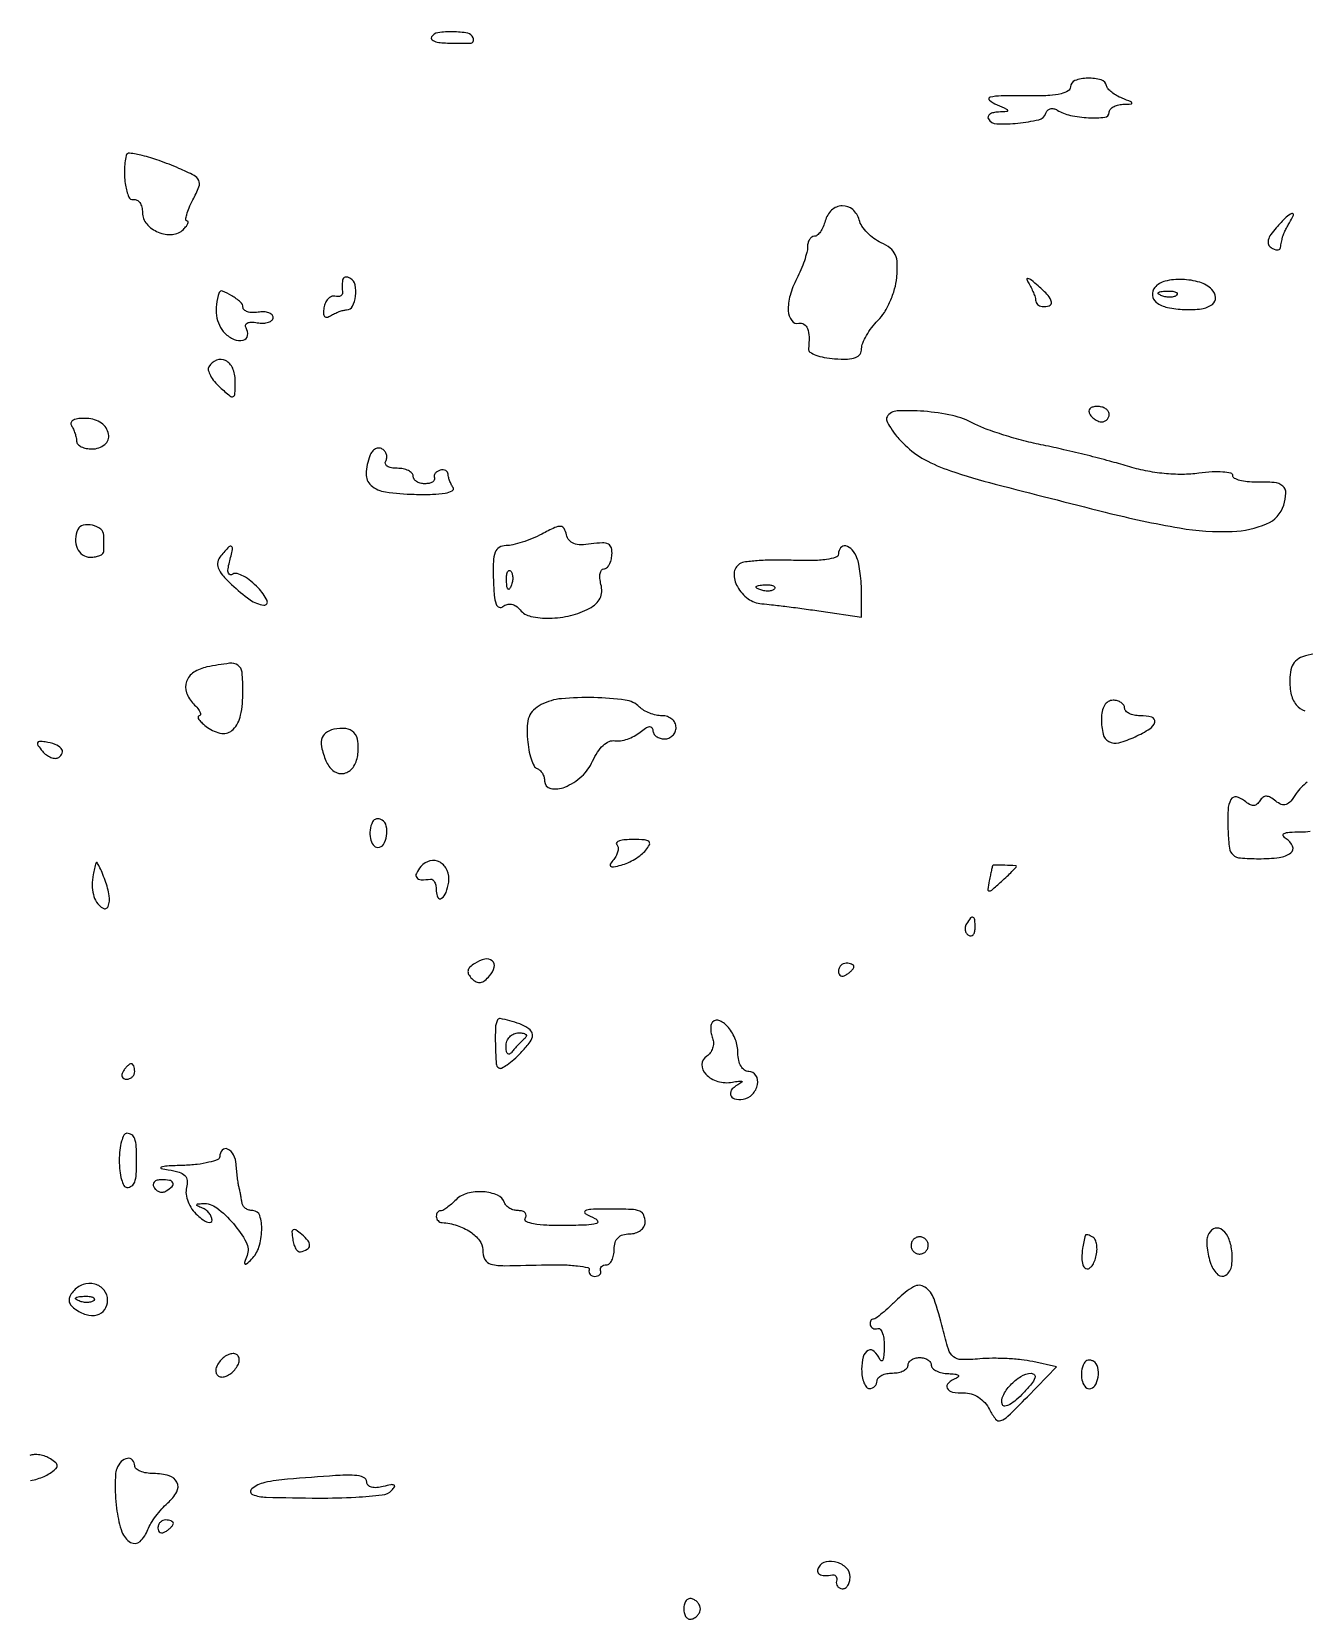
# Model space of a CAD drawing. Extents: x 0 to 5034, y 0 to 2560.
# Drawn here: x 3348.7 to 3513.2, y 733.2 to 938.5 of the extents above; entities that cross this region are included whole.
import ezdxf

# ---------------------------------------------------------------- set-up
doc = ezdxf.new("R2010")
doc.units = 0

msp = doc.modelspace()

# ---------------------------------------------------------------- linework, layer by layer
for points in [[(3400.367878, 937.786222, 0.336059), (3400.396215, 937.488294, 0.116795), (3400.776414, 937.230953, 0.061374), (3401.49303, 937.055663, 0.029334), (3402.440983, 937), (3404.395164, 937), (3405.5, 937, 0.158607), (3405.669764, 937.055241, 0.148948), (3405.779687, 937.20108, 0.110576), (3405.808633, 937.422643, 0.065045), (3405.75, 937.684527, 0.267507), (3405.054312, 938.267953, 0.039068), (3403.146454, 938.453575, 0.039566), (3401.211704, 938.336968, 0.223077)], [(3483, 931.337573, -0.26335), (3482.70072, 930.808761, -0.074137), (3481.791895, 930.432226, -0.045896), (3480.321883, 930.205467, -0.017542), (3478.25, 930.151085, 0.003842), (3474.055439, 930.155924, 0.057869), (3472.609027, 929.978375, 0.616952), (3472.521236, 929.5991, 0.071829), (3473.5, 929, -0.004561), (3474.715843, 928.464345, -0.240506), (3474.870499, 928.270989, -0.453283), (3474.763078, 928.129261, -0.008061), (3473.690983, 928.070285, 0.044886), (3473.033024, 927.985239, 0.09401), (3472.560654, 927.782328, 0.165198), (3472.347107, 927.501515, 0.222647), (3472.383375, 927.188702, 0.249554), (3473.478543, 926.54981, 0.034374), (3476.206566, 926.630945, 0.03424), (3478.893156, 927.083562, 0.25899), (3479.807327, 927.92198, -0.118931), (3480.033165, 928.283401, -0.128932), (3480.392857, 928.488915, -0.117274), (3480.835216, 928.50182, -0.087537), (3481.290183, 928.320657, 0.086229), (3482.990399, 927.638527, 0.040775), (3485.341705, 927.335892, 0.038641), (3487.454761, 927.400875, 0.382927), (3488, 928.008418, -0.168443), (3488.133102, 928.392303, -0.089715), (3488.514062, 928.729369, -0.072072), (3489.080574, 928.969885, -0.054418), (3489.75, 929.070285, 0.005126), (3490.844236, 929.125474, 0.423873), (3490.943641, 929.241517, 0.278756), (3490.830148, 929.394838, 0.003624), (3489.676, 929.859329, -0.03601), (3488.965027, 930.200457, -0.03995), (3488.336101, 930.63, -0.043687), (3487.868988, 931.079681, -0.131506), (3487.676, 931.47357, 0.284301), (3486.967682, 932.23687, 0.074596), (3485.236108, 932.445383, 0.077667), (3483.563542, 932.133938, 0.318034)], [(3360.9, 922.442582, 0.050719), (3360.670963, 920.55683, 0.045862), (3360.812605, 918.596971, 0.051192), (3361.225475, 917.082216, 0.369236), (3361.840909, 916.75, -0.173925), (3362.281789, 916.691476, -0.123423), (3362.659517, 916.358858, -0.091884), (3362.914276, 915.788319, -0.059245), (3363, 915.067388, 0.181638), (3363.550896, 913.600953, 0.116533), (3365.047639, 912.53228, 0.116112), (3366.868889, 912.24425, 0.179661), (3368.300663, 912.900663, 0.027583), (3368.679212, 913.323453, 0.070077), (3368.888865, 913.67707, 0.178205), (3368.898293, 913.898594, 0.326022), (3368.759303, 914, -0.443404), (3368.601833, 914.17382, -0.044093), (3368.719178, 914.794839, -0.033319), (3369.02936, 915.667556, -0.017619), (3369.52241, 916.705833, 0.024181), (3370.300823, 918.402108, 0.202456), (3370.286264, 919.227465, 0.172253), (3369.680542, 919.866925, 0.01662), (3367.713106, 920.788574, 0.014872), (3365.147396, 921.79884, 0.026809), (3362.983332, 922.448788, 0.026982), (3361.34613, 922.753834, 0.387529)], [(3451.289749, 914, -0.038887), (3451.024544, 913.234516, -0.050447), (3450.660882, 912.5875, -0.059916), (3450.259476, 912.141258, -0.181596), (3449.883369, 912, 0.154512), (3449.546466, 911.893343, 0.097827), (3449.25949, 911.592953, 0.080251), (3449.06583, 911.14416, 0.061883), (3449, 910.614307, -0.06401), (3448.908575, 909.903085, -0.018625), (3448.588943, 908.843347, -0.018392), (3448.136286, 907.665703, -0.018711), (3447.600656, 906.531375, 0.051252), (3446.740976, 904.354818, 0.080805), (3446.516023, 902.363497, 0.144174), (3446.954605, 901.104231, 0.300982), (3447.882837, 900.75, -0.199771), (3448.540691, 900.63423, -0.162083), (3448.995321, 900.073036, -0.086708), (3449.196444, 899.007296, -0.030877), (3449.121534, 897.454181, 0.278797), (3449.315486, 897.035548, 0.057802), (3450.06724, 896.646392, 0.045352), (3451.171444, 896.338938, 0.028426), (3452.503051, 896.172856, 0.022389), (3454.182306, 896.135108, 0.083336), (3455.217546, 896.332684, 0.154956), (3455.785145, 896.775328, 0.15139), (3456, 897.468674, -0.097384), (3456.144248, 898.202268, -0.034225), (3456.61973, 899.169903, -0.032435), (3457.302357, 900.189423, -0.032649), (3458.109718, 901.109718, 0.059457), (3458.941524, 902.166956, 0.033867), (3459.693723, 903.611298, 0.033344), (3460.262466, 905.190076, 0.046642), (3460.539495, 906.663152, 0.02901), (3460.60297, 908.493235, 0.099957), (3460.342124, 909.645709, 0.124153), (3459.692913, 910.46705, 0.056899), (3458.514532, 911.175333, -0.051519), (3457.580963, 911.722921, -0.042793), (3456.714088, 912.481628, -0.044595), (3456.036155, 913.324824, -0.083259), (3455.678374, 914.121898, 0.150954), (3454.850599, 915.455745, 0.188045), (3453.487638, 915.943986, 0.181904), (3452.119231, 915.385263, 0.142835)], [(3509.589845, 913.099277, 0.033354), (3508.904575, 912.232322, 0.088133), (3508.57863, 911.514781, 0.147656), (3508.602538, 910.954149, 0.172019), (3508.934857, 910.54026, 0.041907), (3509.352122, 910.328404, 0.07585), (3509.723833, 910.239551, 0.120344), (3509.991564, 910.281745, 0.243381), (3510.125, 910.440983, 0.003419), (3510.182842, 910.708227, 0.001585), (3510.254498, 911.056101, 0.00157), (3510.327465, 911.422008, 0.002187), (3510.390313, 911.75, -0.047426), (3510.497311, 912.122479, -0.015601), (3510.722559, 912.646875, -0.015382), (3511.010191, 913.2164, -0.016827), (3511.32433, 913.75, 0.044018), (3511.832463, 914.73141, 0.654986), (3511.634779, 914.93529, 0.105569), (3510.891573, 914.459677, 0.0139)], [(3388.881579, 906.309017, 0.022289), (3388.844744, 905.944741, 0.014052), (3388.83273, 905.517336, 0.014106), (3388.844631, 905.095576, 0.025051), (3388.881579, 904.75, -0.165533), (3388.835782, 904.485566, -0.152943), (3388.637047, 904.29375, -0.10955), (3388.301673, 904.20957, -0.062041), (3387.882837, 904.25, 0.156732), (3387.434153, 904.209156, 0.104225), (3387.007168, 903.911101, 0.084288), (3386.666682, 903.397594, 0.062767), (3386.470621, 902.745237, 0.040447), (3386.408838, 902.026362, 0.179838), (3386.552137, 901.634995, 0.27877), (3386.862971, 901.531919, 0.085987), (3387.337785, 901.729924, -0.02969), (3387.849126, 902.014124, -0.024453), (3388.424346, 902.256659, -0.02513), (3388.975914, 902.427204, -0.058241), (3389.404671, 902.484687, 0.27872), (3390.14521, 902.949554, 0.085921), (3390.544854, 904.26398, 0.079864), (3390.493099, 905.715191, 0.20849), (3389.910933, 906.555046, 0.072163), (3389.553783, 906.710062, 0.125664), (3389.2328, 906.715008, 0.160215), (3388.999675, 906.571325, 0.139745)], [(3477.562793, 906, -0.019173), (3477.91093, 905.370688, -0.019525), (3478.207564, 904.720312, -0.019728), (3478.420228, 904.136659, -0.072514), (3478.484687, 903.75, 0.106296), (3478.553894, 903.457342, 0.087848), (3478.740294, 903.195833, 0.084038), (3479.013887, 903.005179, 0.085523), (3479.333333, 902.916667, 0.107449), (3480.254056, 903.022467, 0.372673), (3480.533098, 903.499971, 0.141386), (3480.105413, 904.35136, 0.026082), (3478.834237, 905.589464, 0.01167), (3477.965439, 906.316395, 0.090512), (3477.501213, 906.565713, 0.591252), (3477.374886, 906.446699, 0.072856)], [(3493.895831, 905.374484, 0.200044), (3493.58515, 904.362431, 0.212379), (3494.095156, 903.462453, 0.107391), (3495.541374, 902.811868, 0.041279), (3497.738781, 902.532943, 0.04405), (3499.946319, 902.630792, 0.126169), (3501.35949, 903.200729, 0.263534), (3501.758376, 904.091351, 0.174523), (3501.269267, 905.130733, 0.125304), (3499.713999, 906.05476, 0.063519), (3497.450905, 906.419777, 0.064808), (3495.247323, 906.206717, 0.164523)], [(3372.923489, 904.718615, 0.051824), (3372.561409, 903.193547, 0.067706), (3372.569511, 901.7616, 0.074946), (3372.946383, 900.50087, 0.086543), (3373.666921, 899.475936, 0.095177), (3374.851398, 898.673192, 0.163229), (3376.028471, 898.576182, 0.295355), (3376.591184, 899.174139, 0.185649), (3376.407001, 900.150475, -0.183296), (3376.335926, 900.518047, -0.243941), (3376.538518, 900.78449, -0.113703), (3377.058285, 900.898392, -0.037142), (3377.845241, 900.831377, 0.045698), (3378.635536, 900.777657, 0.072586), (3379.302844, 900.891092, 0.102432), (3379.748495, 901.144747, 0.215547), (3379.909104, 901.5, 0.205363), (3379.756266, 901.856424, 0.106031), (3379.334954, 902.114348, 0.075965), (3378.70285, 902.233572, 0.048414), (3377.954552, 902.187142, -0.046155), (3377.206138, 902.137317, -0.073145), (3376.57415, 902.246972, -0.103027), (3376.152231, 902.49032, -0.213746), (3376, 902.830153, 0.220155), (3375.693228, 903.493104, 0.038388), (3374.548436, 904.323006, 0.041262), (3373.368342, 904.919563, 0.428614)], [(3496.729167, 904.395833, -0.126455), (3496.402231, 904.202593, -0.060344), (3495.916927, 904.123424, -0.05415), (3495.359369, 904.160852, -0.051402), (3494.8125, 904.316886, -0.054073), (3494.395823, 904.538436, -0.470617), (3494.37858, 904.720685, -0.168741), (3494.670344, 904.862007, -0.018894), (3495.416667, 904.921053, -0.028489), (3496.112848, 904.910055, -0.077125), (3496.592839, 904.799335, -0.208169), (3496.77538, 904.614691, -0.296942)], [(3371.582598, 895.133647, 0.206161), (3371.514837, 894.675847, 0.059465), (3371.78502, 893.996374, 0.049082), (3372.306148, 893.226977, 0.035466), (3373.023581, 892.478659, 0.009633), (3374.31902, 891.350928, 0.284891), (3374.732318, 891.29186, 0.287198), (3374.966668, 891.635636, 0.009749), (3375, 893.345012, 0.103343), (3374.667452, 894.93678, 0.170808), (3373.741161, 895.930566, 0.221498), (3372.58513, 895.984043, 0.158172)], [(3459.279841, 888.643851, 0.24956), (3459.247538, 888.142987, 0.036452), (3459.750596, 887.216859, 0.034066), (3460.562612, 886.122985, 0.022996), (3461.625379, 884.988256, 0.068354), (3464.140334, 883.132692, 0.044049), (3467.465701, 881.682954, 0.017381), (3473.256158, 879.965597, 0.001669), (3487.5, 876.325164, 0.01868), (3497.09632, 874.284496, 0.052861), (3503.920424, 873.829674, 0.089677), (3508.366014, 874.814225, 0.220115), (3510.572084, 877.227117, 0.064284), (3510.856645, 878.800364, 0.234694), (3510.463528, 879.703625, 0.15655), (3509.3453, 880.161551, 0.026637), (3507.014086, 880.219464, -0.028712), (3505.859188, 880.252947, -0.045479), (3504.885388, 880.427423, -0.057737), (3504.205499, 880.701767, -0.274585), (3504, 881.047753, 0.351865), (3503.742365, 881.368525, 0.036527), (3502.715786, 881.517835, 0.032706), (3501.302049, 881.526348, 0.019215), (3499.618406, 881.361175, -0.033234), (3497.468328, 881.210913, -0.025228), (3495.107013, 881.32225, -0.024527), (3492.689307, 881.679259, -0.026089), (3490.368406, 882.266484, 0.00918), (3488.075092, 882.929967, 0.00466), (3485.167594, 883.684598, 0.004628), (3482.152067, 884.407758, 0.006894), (3479.5, 884.979472, -0.013788), (3476.986399, 885.557711, -0.012099), (3474.395481, 886.296799, -0.01225), (3472.088791, 887.078079, -0.035272), (3470.548445, 887.768891, 0.068014), (3467.736706, 888.815321, 0.035758), (3464.042141, 889.369834, 0.031042), (3460.603509, 889.422883, 0.247534)], [(3485.5, 889, 0.06081), (3485.806203, 888.617485, 0.051032), (3486.2129, 888.29375, 0.053229), (3486.653442, 888.073302, 0.089642), (3487.059017, 888, 0.105429), (3487.418051, 888.076556, 0.099231), (3487.723586, 888.29375, 0.096318), (3487.928382, 888.618268, 0.092995), (3488, 889, 0.153634), (3487.879982, 889.381379, 0.097988), (3487.542039, 889.70625, 0.080552), (3487.037096, 889.925455, 0.062283), (3486.440983, 890, 0.066118), (3485.889346, 889.926733, 0.138808), (3485.521475, 889.70625, 0.191142), (3485.392057, 889.379648, 0.139169)], [(3353.811858, 887.529643, -0.03615), (3354.064786, 887.062273, -0.025923), (3354.280727, 886.508708, -0.026333), (3354.431857, 885.957162, -0.049911), (3354.484687, 885.5, 0.189441), (3354.641588, 885.118032, 0.086715), (3355.083002, 884.79375, 0.067313), (3355.733474, 884.573719, 0.047976), (3356.5, 884.5, 0.172473), (3358.115993, 885.07452, 0.270488), (3358.620285, 886.417168, 0.206769), (3357.699559, 887.83225, 0.136443), (3355.827171, 888.442282, 0.029842), (3354.768987, 888.425436, 0.087633), (3354.065615, 888.245533, 0.198653), (3353.770188, 887.930551, 0.236646)], [(3392.408364, 883.621795, 0.080855), (3391.922424, 881.285219, 0.228802), (3392.563369, 879.794949, 0.144734), (3394.444635, 878.938316, 0.029033), (3398.155447, 878.634195, 0.012595), (3400.517051, 878.637653, 0.036089), (3402.148952, 878.799411, 0.070069), (3403.055092, 879.09053, 0.449405), (3403.17076, 879.5, -0.028646), (3402.92459, 879.937899, -0.024127), (3402.714167, 880.426562, -0.024819), (3402.565641, 880.892248, -0.059745), (3402.515313, 881.25, 0.145571), (3402.43037, 881.515609, 0.129355), (3402.210748, 881.70625, 0.104772), (3401.883389, 881.789425, 0.071373), (3401.5, 881.75, 0.0758), (3401.136763, 881.598012, 0.09521), (3400.867188, 881.353125, 0.109702), (3400.732382, 881.055244, 0.132821), (3400.75, 880.75, -0.210722), (3400.723262, 880.465217, -0.131092), (3400.485937, 880.220312, -0.086375), (3400.056364, 880.054636, -0.048983), (3399.5, 880, -0.064853), (3398.926543, 880.074694, -0.082425), (3398.440625, 880.29375, -0.098894), (3398.115568, 880.618646, -0.148195), (3398, 881, 0.195654), (3397.844577, 881.381985, 0.086673), (3397.395164, 881.70625, 0.066561), (3396.729059, 881.926392, 0.0466), (3395.940983, 882, -0.044221), (3395.192004, 882.066371, -0.096188), (3394.655805, 882.273452, -0.17435), (3394.416021, 882.5791, -0.221933), (3394.457295, 882.930902, 0.109141), (3394.598331, 883.334537, 0.099789), (3394.563005, 883.774142, 0.095278), (3394.35625, 884.182086, 0.089778), (3394.009249, 884.494284, 0.140581), (3393.57422, 884.616671, 0.124109), (3393.116847, 884.498888, 0.103202), (3392.705886, 884.149443, 0.073642)], [(3354.641145, 874.083333, 0.099775), (3354.344073, 872.847147, 0.115246), (3354.575478, 871.660113, 0.132918), (3355.267991, 870.814682, 0.156309), (3356.25, 870.5, 0.040942), (3356.920036, 870.554957, 0.060377), (3357.485938, 870.720312, 0.079389), (3357.870321, 870.963092, 0.215499), (3358, 871.25), (3358, 872.171354), (3358, 873.333333, 0.234287), (3357.604083, 874.131895, 0.108059), (3356.524768, 874.633398, 0.108245), (3355.336005, 874.638195, 0.235317)], [(3414.635693, 873.494394, -0.022128), (3413.409919, 872.92236, -0.019955), (3412.095807, 872.438978, -0.020422), (3410.883052, 872.101071, -0.057789), (3410.011491, 872, 0.132594), (3409.143552, 871.765715, 0.173705), (3408.61862, 871.141885, 0.081333), (3408.378974, 869.917161, 0.014779), (3408.375798, 867.594922, 0.013744), (3408.488476, 865.573111, 0.064797), (3408.733162, 864.439442, 0.212413), (3409.119815, 864.033115, 0.276506), (3409.617321, 864.107253, -0.0968), (3410.160046, 864.399855, -0.12114), (3410.729349, 864.434261, -0.108421), (3411.296715, 864.196557, -0.06643), (3411.831883, 863.702568, 0.168373), (3413.240976, 862.849359, 0.057671), (3415.650892, 862.618207, 0.05369), (3418.365472, 862.964459, 0.064402), (3420.771527, 863.877725, 0.058994), (3421.643915, 864.486479, 0.097447), (3422.185448, 865.199698, 0.103835), (3422.3961, 866.030898, 0.0744), (3422.293172, 866.986912, -0.040564), (3422.157033, 867.758267, -0.069845), (3422.186877, 868.408655, -0.105728), (3422.367894, 868.841631, -0.245811), (3422.670564, 869, 0.184043), (3423.026327, 869.135543, 0.080761), (3423.349068, 869.533346, 0.064159), (3423.592134, 870.12085, 0.047274), (3423.71116, 870.815647, 0.081055), (3423.634689, 871.696786, 0.214), (3423.250277, 872.182033, 0.131648), (3422.470225, 872.35434, 0.02534), (3421.01653, 872.215734, -0.033322), (3419.687356, 872.110363, -0.092282), (3418.76675, 872.269861, -0.135632), (3418.173753, 872.69789, -0.116603), (3417.842566, 873.39448, 0.072143), (3417.539926, 874.209154, 0.266002), (3417.089503, 874.485999, 0.11719), (3416.33111, 874.330552, 0.011349)], [(3373.134932, 870.662583, 0.114494), (3372.747595, 869.889998, 0.150811), (3372.796655, 869.107737, 0.090139), (3373.345304, 868.196157, 0.02376), (3374.533995, 866.968063, 0.032939), (3376.917754, 865.007323, 0.125353), (3378.697849, 864.310581, 0.598262), (3379.109378, 864.891698, 0.073154), (3377.960412, 866.54214, 0.033422), (3377.02434, 867.413812, 0.04649), (3376.073227, 868.050714, 0.055562), (3375.241055, 868.38903, 0.210191), (3374.697117, 868.312808, -0.179301), (3374.337596, 868.2404, -0.290222), (3374.111103, 868.439456, -0.107934), (3374.073311, 868.979827, -0.027649), (3374.248857, 869.843628, 0.009139), (3374.653042, 871.513333, 0.297341), (3374.513494, 871.88542, 0.383905), (3374.168163, 871.851068, 0.011454)], [(3453, 870.929265, -0.327366), (3452.676199, 870.48771, -0.040843), (3451.4454, 870.207726, -0.031885), (3449.616078, 870.064224, -0.013832), (3447.174733, 870.096273, 0.011766), (3444.861338, 870.136205, 0.014981), (3442.728485, 870.058897, 0.012952), (3440.96657, 869.896179, 0.109328), (3440.21873, 869.635183, 0.250928), (3439.513649, 868.419339, 0.136135), (3439.93021, 866.693167, 0.108555), (3441.302919, 865.139571, 0.139476), (3443.08359, 864.482089, -0.009425), (3444.355979, 864.360347, -0.002665), (3446.332367, 864.122902, -0.002685), (3448.562784, 863.830696, -0.002834), (3450.75, 863.519556), (3456, 862.742339), (3456, 865.789382, 0.017366), (3455.955441, 867.071981, 0.015234), (3455.821697, 868.406006, 0.015488), (3455.626826, 869.603168, 0.043545), (3455.393011, 870.418213, 0.085775), (3454.769844, 871.463641, 0.164389), (3453.939768, 871.957007, 0.281398), (3453.28371, 871.726256, 0.172681)], [(3410.683114, 866.8125, -0.054073), (3410.461564, 866.395823, -0.470617), (3410.279315, 866.37858, -0.168741), (3410.137993, 866.670344, -0.018894), (3410.078947, 867.416667, -0.028489), (3410.089945, 868.112848, -0.077125), (3410.200665, 868.592839, -0.208169), (3410.385309, 868.77538, -0.296942), (3410.604167, 868.729167, -0.126455), (3410.797407, 868.402231, -0.060344), (3410.876576, 867.916927, -0.05415), (3410.839148, 867.359369, -0.051402)], [(3444.729167, 866.395833, -0.126455), (3444.402231, 866.202593, -0.060344), (3443.916927, 866.123424, -0.05415), (3443.359369, 866.160852, -0.051402), (3442.8125, 866.316886, -0.054073), (3442.395823, 866.538436, -0.470617), (3442.37858, 866.720685, -0.168741), (3442.670344, 866.862007, -0.018894), (3443.416667, 866.921053, -0.028489), (3444.112848, 866.910055, -0.077125), (3444.592839, 866.799335, -0.208169), (3444.77538, 866.614691, -0.296942)], [(3371.334551, 856.305347, 0.095702), (3369.633843, 855.619311, 0.164148), (3368.692627, 854.434114, 0.174774), (3368.693047, 852.978774, 0.110207), (3369.613918, 851.528939, -0.026442), (3370.144554, 850.939, -0.063597), (3370.452437, 850.439784, -0.15146), (3370.492904, 850.117659, -0.352735), (3370.321429, 849.968197, 0.426614), (3370.191386, 849.821598, 0.139855), (3370.304694, 849.519431, 0.05132), (3370.736651, 849.04561, 0.020323), (3371.417955, 848.485142, 0.127597), (3373.245261, 847.725608, 0.237178), (3374.729428, 848.226756, 0.147177), (3375.700646, 850.060174, 0.048762), (3376, 853.122445, 0.023409), (3375.882793, 855.624512, 0.22322), (3375.353509, 856.521964, 0.184452), (3374.25946, 856.782627, 0.015423)], [(3414.561262, 851.44072, 0.072078), (3413.581166, 850.743073, 0.108467), (3412.99784, 849.87597, 0.084461), (3412.746456, 848.682379, 0.030378), (3412.784225, 846.94072, 0.025277), (3412.96371, 845.598787, 0.034096), (3413.268655, 844.412795, 0.036302), (3413.642443, 843.509649, 0.195815), (3414.034225, 843.166667, -0.105709), (3414.403466, 842.943834, -0.069418), (3414.716304, 842.555839, -0.065229), (3414.927797, 842.068807, -0.069965), (3415, 841.555339, 0.359681), (3415.79429, 840.594026, 0.146628), (3417.605707, 840.77848, 0.08607), (3419.797272, 842.165884, 0.105076), (3421.214806, 844.129316, -0.041069), (3421.844553, 845.287487, -0.062321), (3422.586068, 846.159671, -0.078616), (3423.361743, 846.673215, -0.149879), (3424.096376, 846.769525, 0.080867), (3424.827636, 846.765281, 0.042927), (3425.709569, 846.982394, 0.04128), (3426.595758, 847.367238, 0.050171), (3427.346376, 847.872503, -0.026724), (3428.06914, 848.409835, -0.109394), (3428.576023, 848.605232, -0.269862), (3428.8737, 848.487317, -0.168178), (3429, 848.122445, 0.132654), (3429.115597, 847.694405, 0.100549), (3429.440625, 847.329718, 0.087756), (3429.926827, 847.084365, 0.073201), (3430.5, 847, 0.099038), (3431.072457, 847.114514, 0.097945), (3431.559375, 847.440625, 0.097945), (3431.885486, 847.927543, 0.099038), (3432, 848.5, 0.119248), (3431.861584, 849.07212, 0.100665), (3431.47125, 849.559375, 0.092192), (3430.88748, 849.886582, 0.081935), (3430.2, 850, -0.053549), (3429.427992, 850.082919, -0.038527), (3428.596912, 850.331838, -0.039115), (3427.833915, 850.696853, -0.065341), (3427.270338, 851.129662, 0.165555), (3425.432327, 852.034047, 0.026171), (3421.362348, 852.347236, 0.02911), (3417.191373, 852.206484, 0.095985)], [(3487, 849.559017, 0.05833), (3487.227859, 847.612477, 0.217043), (3487.966572, 846.661662, 0.188164), (3489.256685, 846.518065, 0.043404), (3491.351732, 847.277796, 0.030437), (3493.266631, 848.312732, 0.197681), (3493.893999, 849.183905, 0.406152), (3493.526947, 849.799292, 0.065441), (3492, 850, -0.048028), (3491.234582, 850.073693, -0.068025), (3490.5875, 850.29375, -0.088204), (3490.151477, 850.618118, -0.191087), (3490, 851, 0.148195), (3489.884432, 851.381354, 0.098894), (3489.559375, 851.70625, 0.082425), (3489.073457, 851.925306, 0.064853), (3488.5, 852, 0.1393), (3487.884257, 851.82506, 0.117066), (3487.403627, 851.343169, 0.088683), (3487.099992, 850.569783, 0.049343)], [(3387.75, 848.253989, 0.107116), (3386.690921, 847.757368, 0.178036), (3386.167988, 846.935243, 0.120888), (3386.200392, 845.711176, 0.038315), (3386.820285, 843.978997, 0.137141), (3387.795827, 842.803825, 0.208619), (3389.078508, 842.551772, 0.189071), (3390.231601, 843.32556, 0.116898), (3390.834665, 844.865335, 0.061012), (3390.868105, 846.655129, 0.160169), (3390.349862, 847.813031, 0.183014), (3389.303762, 848.344813, 0.083528)], [(3350.057499, 845.430717, 0.057839), (3350.575529, 844.935862, 0.069725), (3351.163196, 844.608881, 0.082515), (3351.727586, 844.4922, 0.14929), (3352.179838, 844.611146, 0.174572), (3352.62756, 845.174461, 0.268114), (3352.508192, 845.769411, 0.12951), (3351.725197, 846.295141, 0.04703), (3350.415248, 846.615318, 0.032229), (3349.671466, 846.675915, 0.335379), (3349.438726, 846.506105, 0.231359), (3349.494308, 846.164781, 0.019148)], [(3392.754232, 836.266312, 0.084697), (3392.436116, 835.221291, 0.082939), (3392.479003, 834.121909, 0.104464), (3392.84371, 833.288862, 0.234312), (3393.437328, 832.972506, 0.26629), (3394.162879, 833.360605, 0.1021), (3394.575922, 834.472687, 0.093314), (3394.533019, 835.735512, 0.201974), (3393.980032, 836.512341, 0.086456), (3393.629461, 836.652808, 0.102024), (3393.272696, 836.654687, 0.11056), (3392.965717, 836.518222, 0.11748)], [(3424.324657, 833.342009, -0.163543), (3424.496919, 832.995352, -0.084569), (3424.481374, 832.506199, -0.069199), (3424.286413, 831.952735, -0.054018), (3423.934173, 831.420684, 0.033769), (3423.491801, 830.807816, 0.388922), (3423.541673, 830.540047, 0.212432), (3423.902409, 830.457037, 0.01583), (3424.91009, 830.686739, 0.042306), (3425.769758, 830.991163, 0.029671), (3426.679158, 831.469502, 0.030071), (3427.501126, 832.036287, 0.053619), (3428.089686, 832.608065, 0.05667), (3428.558179, 833.32391, 0.345736), (3428.476338, 833.728781, 0.161942), (3427.920898, 833.953536, 0.015853), (3426.455778, 834, 0.022261), (3425.429338, 833.954279, 0.052658), (3424.679253, 833.806715, 0.124544), (3424.323456, 833.589903, 0.411377)], [(3357.002436, 831, 0.030867), (3356.623598, 829.450101, 0.047061), (3356.507531, 828.070936, 0.055404), (3356.651531, 826.884568, 0.080697), (3357.053781, 825.912981, 0.130367), (3357.914129, 825.098612, 0.447447), (3358.552788, 825.326529, 0.138893), (3358.705622, 826.703538, 0.04605), (3358.183114, 828.6875, 0.009958), (3357.778427, 829.732519, 0.020672), (3357.413387, 830.526953, 0.028279), (3357.126738, 831.017752, 0.632186)], [(3399.010234, 830.512331, 0.053741), (3398.417483, 829.618066, 0.289719), (3398.465341, 829.063136, 0.234146), (3399.023927, 828.785851, 0.039362), (3400.25, 828.881579, -0.224438), (3400.535926, 828.797823, -0.098612), (3400.779687, 828.47563, -0.069499), (3400.945223, 827.962976, -0.043416), (3401, 827.333333, 0.124706), (3401.212115, 826.496099, 0.452075), (3401.682513, 826.388249, 0.149299), (3402.25855, 827.145032, 0.052165), (3402.600715, 828.485256, 0.135412), (3402.413638, 829.992841, 0.16759), (3401.481131, 831.045937, 0.187122), (3400.182388, 831.234251, 0.164485)], [(3472.923489, 830.583333, 0.130461), (3472.885122, 830.510226, 0.00159), (3472.767321, 829.985041, 0.004607), (3472.638083, 829.373478, 0.002982), (3472.499294, 828.663615, 0.013514), (3472.316474, 827.531399, 0.435721), (3472.475838, 827.337824, 0.196426), (3472.82028, 827.454927, 0.004983), (3474.075805, 828.568603, 0.004762), (3474.813321, 829.248934, 0.007405), (3475.434768, 829.850836, 0.002905), (3475.953522, 830.374433, 0.196196), (3476, 830.488321, 0.400826), (3475.882633, 830.611205, 0.003762), (3474.519567, 830.66357, 0.004798), (3473.175168, 830.692179, 0.213072)], [(3469.542705, 823.069098, 0.090093), (3469.387618, 822.673795, 0.095385), (3469.385962, 822.257398, 0.099739), (3469.536973, 821.88478, 0.108766), (3469.817021, 821.613087, 0.158515), (3470.139071, 821.534562, 0.191218), (3470.417083, 821.669932, 0.126631), (3470.605052, 822.024148, 0.059057), (3470.666667, 822.543989, 0.019984), (3470.623697, 823.618676, 0.269722), (3470.40792, 823.929499, 0.350126), (3470.086603, 823.852054, 0.02679)], [(3405.960613, 817.975658, 0.052869), (3405.347795, 817.500818, 0.157747), (3405.099713, 817.039084, 0.175012), (3405.181591, 816.551588, 0.068226), (3405.600741, 815.999259, 0.078798), (3406.170559, 815.585429, 0.159006), (3406.712935, 815.500413, 0.132469), (3407.270013, 815.751394, 0.04788), (3407.89094, 816.368591, 0.104703), (3408.480855, 817.490518, 0.296225), (3408.230829, 818.297217, 0.234486), (3407.287723, 818.521642, 0.081818)], [(3453, 816.940983, 0.108972), (3453.078288, 816.586039, 0.182303), (3453.29375, 816.3746, 0.161196), (3453.6179, 816.343488, 0.082592), (3454, 816.5, 0.029505), (3454.382774, 816.768994, 0.035638), (3454.70625, 817.066025, 0.038439), (3454.934461, 817.34829, 0.151918), (3455, 817.559017, 0.210953), (3454.92554, 817.727648, 0.081139), (3454.70625, 817.870461, 0.061769), (3454.382849, 817.967655, 0.042167), (3454, 818, 0.105053), (3453.618444, 817.918938, 0.099167), (3453.29375, 817.688914, 0.09642), (3453.076123, 817.345238, 0.093332)], [(3408.918758, 810.661516, 0.108221), (3408.650084, 809.611218, 0.01474), (3408.637862, 807.330266, 0.010171), (3408.741451, 805.001928, 0.242709), (3409.068418, 804.457715, 0.261217), (3409.447216, 804.441584, 0.033493), (3410.173318, 804.872319, 0.032192), (3411.032515, 805.548474, 0.02138), (3411.929845, 806.425324, 0.019667), (3413.006995, 807.666261, 0.100834), (3413.421505, 808.473188, 0.203412), (3413.343114, 809.083245, 0.121474), (3412.825205, 809.616383, 0.045832), (3411.786549, 810.139451, 0.028384), (3410.488041, 810.567129, 0.020756), (3409.273411, 810.838633, 0.332268)], [(3412.4283, 808.25, 0.019542), (3412.02775, 807.890763, 0.01106), (3411.569889, 807.426562, 0.011028), (3411.128314, 806.937434, 0.017789), (3410.776946, 806.5, -0.111066), (3410.485745, 806.250498, -0.327207), (3410.239691, 806.28649, -0.159858), (3410.068396, 806.618706, -0.037587), (3410.015313, 807.25, -0.092982), (3410.13542, 807.922707, -0.098893), (3410.490372, 808.489797, -0.101386), (3411.027441, 808.867015, -0.102919), (3411.666667, 809, -0.043317), (3412.247958, 808.949546, -0.152297), (3412.577897, 808.779688, -0.297449), (3412.631514, 808.533999, -0.129577)], [(3436.726892, 810.393558, 0.140205), (3436.541952, 810.060436, 0.055643), (3436.480287, 809.535961, 0.0493), (3436.537524, 808.919989, 0.043836), (3436.714618, 808.30131, -0.090406), (3436.834411, 807.665007, -0.080037), (3436.730892, 806.997988, -0.080864), (3436.424946, 806.403195, -0.09548), (3435.960019, 805.975291, 0.252072), (3435.337053, 804.895699, 0.20526), (3435.833323, 803.636361, 0.128315), (3437.401115, 802.706613, 0.116087), (3439.286768, 802.614323, -0.012586), (3440.07883, 802.739761, -0.08098), (3440.482675, 802.727758, -0.605308), (3440.516836, 802.613638, -0.08247), (3440.25, 802.427755, 0.083715), (3439.272057, 801.742901, 0.254732), (3439.044813, 800.992286, 0.290545), (3439.55029, 800.471416, 0.095439), (3440.666871, 800.421612, 0.167127), (3441.871623, 801.044112, 0.140288), (3442.543783, 802.322932, 0.193574), (3442.334931, 803.488846, 0.258307), (3441.411516, 804, -0.155247), (3440.854001, 804.177381, -0.105125), (3440.398421, 804.6711, -0.08143), (3440.099854, 805.433491, -0.052738), (3440, 806.377555, 0.090733), (3439.683431, 808.107706, 0.080647), (3438.768978, 809.694197, 0.114006), (3437.654783, 810.558812, 0.314356)], [(3360.5, 804, 0.082592), (3360.343488, 803.6179, 0.161196), (3360.3746, 803.29375, 0.182303), (3360.586039, 803.078288, 0.108972), (3360.940983, 803, 0.093332), (3361.345238, 803.076123, 0.09642), (3361.688914, 803.29375, 0.099167), (3361.918938, 803.618444, 0.105053), (3362, 804, 0.042167), (3361.967655, 804.382849, 0.061769), (3361.870461, 804.70625, 0.081139), (3361.727648, 804.92554, 0.210953), (3361.559017, 805, 0.151918), (3361.34829, 804.934461, 0.038439), (3361.066025, 804.70625, 0.035638), (3360.768994, 804.382774, 0.029505)], [(3360, 792.5, 0.027026), (3360.072542, 791.158889, 0.042582), (3360.29375, 790.028125, 0.052312), (3360.614308, 789.232098, 0.277684), (3361, 789, 0.153063), (3361.613056, 789.192175, 0.156313), (3362.000519, 789.698548, 0.071942), (3362.199321, 790.682371, 0.013938), (3362.25, 792.5, 0.013938), (3362.199321, 794.317629, 0.071942), (3362.000519, 795.301452, 0.156313), (3361.613056, 795.807825, 0.153063), (3361, 796, 0.277684), (3360.614308, 795.767902, 0.052312), (3360.29375, 794.971875, 0.042582), (3360.072542, 793.841111, 0.027026)], [(3373, 793, -0.309404), (3372.7277, 792.602085, -0.033275), (3371.604688, 792.249737, -0.031703), (3370.070558, 791.979887, -0.019802), (3368.25, 791.850168, 0.004933), (3366.193752, 791.764991, 0.060701), (3365.421859, 791.630487, 0.753209), (3365.424144, 791.468233, 0.029282), (3366.346818, 791.274403, -0.031076), (3367.742409, 790.975999, -0.125305), (3368.491518, 790.545008, -0.182852), (3368.788975, 789.909364, -0.083131), (3368.705296, 788.981052, 0.095642), (3368.649417, 788.123553, 0.062077), (3368.895577, 787.158007, 0.057764), (3369.400248, 786.20961, 0.057767), (3370.108478, 785.401829, 0.029621), (3370.83562, 784.818208, 0.072824), (3371.444365, 784.507666, 0.173181), (3371.828546, 784.514055, 0.312409), (3372, 784.761679, 0.102705), (3371.907131, 785.209024, 0.065381), (3371.632812, 785.666698, 0.061674), (3371.227916, 786.064905, 0.067691), (3370.75, 786.337719, -0.010846), (3370.116944, 786.609274, -0.315277), (3370.032032, 786.753183, -0.360292), (3370.140347, 786.865022, -0.012228), (3370.795455, 786.921053, -0.180761), (3372.607266, 786.366955, -0.052428), (3374.762784, 784.321476, -0.052392), (3376.416126, 781.915843, -0.218675), (3376.530679, 780.20553, 0.009099), (3376.206234, 779.304129, 0.310873), (3376.264853, 779.096769, 0.373964), (3376.460069, 779.101306, 0.010668), (3377.113128, 779.722373, 0.122039), (3378.062874, 781.284431, 0.069198), (3378.429055, 783.480372, 0.083244), (3378.167186, 785.351515, 0.327411), (3377.283022, 786, -0.074822), (3376.783375, 786.07519, -0.079874), (3376.340169, 786.29375, -0.087759), (3376.02032, 786.618252, -0.120263), (3375.875, 787, 0.009662), (3375.809146, 787.455184, 0.005586), (3375.713281, 788, 0.005581), (3375.604845, 788.544688, 0.009327), (3375.5, 789, -0.022796), (3375.39529, 789.518163, -0.007364), (3375.286719, 790.29375, -0.007326), (3375.1912, 791.160948, -0.008159), (3375.125, 792, 0.103856), (3374.78821, 793.21981, 0.165125), (3374.016059, 793.964268, 0.327237), (3373.32435, 793.829325, 0.188595)], [(3364.510081, 788.983688, 0.090427), (3364.820631, 788.639411, 0.095498), (3365.22714, 788.434921, 0.099685), (3365.665803, 788.401101, 0.108373), (3366.069098, 788.542705, 0.050477), (3366.838655, 789.13314, 0.315493), (3366.933879, 789.592818, 0.25701), (3366.519563, 789.914842, 0.039415), (3365.440983, 790, 0.067432), (3364.890269, 789.925389, 0.140899), (3364.524436, 789.701458, 0.190788), (3364.397824, 789.36964, 0.136093)], [(3403.547463, 787.404606, -0.017907), (3402.94306, 786.842011, -0.02311), (3402.347648, 786.372648, -0.021833), (3401.827936, 786.033859, -0.151289), (3401.535714, 785.964286, 0.141916), (3401.331559, 785.919622, 0.107908), (3401.157366, 785.769196, 0.090874), (3401.040162, 785.533968, 0.070366), (3401, 785.25, 0.097434), (3401.057063, 784.959953, 0.091546), (3401.220313, 784.705873, 0.09146), (3401.463689, 784.526662, 0.097014), (3401.75, 784.450843, -0.062056), (3403.692063, 784.07855, -0.069373), (3405.405176, 783.247049, -0.081712), (3406.592641, 782.133103, -0.165042), (3407, 780.932612, 0.115231), (3407.289149, 779.69462, 0.223951), (3408.066775, 779.076941, 0.060851), (3409.833045, 778.883509, 0.003531), (3415.273904, 778.989811, -0.013269), (3417.469053, 778.989945, -0.023606), (3419.271264, 778.856921, -0.02215), (3420.593773, 778.636469, -0.447497), (3420.773904, 778.321711, 0.120348), (3420.748125, 778.008836, 0.142545), (3420.874209, 777.741378, 0.126938), (3421.138961, 777.562354, 0.08572), (3421.5, 777.5, 0.077096), (3421.863336, 777.556358, 0.119977), (3422.132812, 777.720312, 0.144529), (3422.265779, 777.964677, 0.134046), (3422.25, 778.25, -0.134046), (3422.234221, 778.535323, -0.144529), (3422.367188, 778.779688, -0.119977), (3422.636664, 778.943642, -0.077096), (3423, 779, 0.191087), (3423.381882, 779.151477, 0.088204), (3423.70625, 779.5875, 0.068025), (3423.926307, 780.234582, 0.048028), (3424, 781, -0.072254), (3424.126841, 781.873159, -0.124864), (3424.5, 782.5, -0.124864), (3425.126841, 782.873159, -0.072254), (3426, 783, 0.072314), (3426.769411, 783.111864, 0.08892), (3427.416667, 783.4375, 0.10214), (3427.846791, 783.924246, 0.130775), (3428, 784.5, 0.097439), (3427.816378, 785.433294, 0.208198), (3427.300144, 785.93561, 0.08227), (3426.197784, 786.155667, 0.008216), (3423.5, 786.2, 0.006534), (3420.993594, 786.167242, 0.129284), (3420.261538, 785.954136, 0.573345), (3420.265198, 785.615378, 0.028247), (3421.5, 785, -0.201959), (3421.857611, 784.628523, -0.452348), (3421.697703, 784.322703, -0.049925), (3420.403268, 784.140772, -0.006942), (3417.690983, 784.070285, -0.012544), (3415.275474, 784.101659, -0.034801), (3413.587694, 784.284052, -0.063498), (3412.624932, 784.586144, -0.450626), (3412.5, 785, 0.129002), (3412.616301, 785.38002, 0.189552), (3412.503004, 785.70625, 0.14589), (3412.161447, 785.926211, 0.070719), (3411.64235, 786, -0.063692), (3411.05303, 786.075376, -0.063576), (3410.501262, 786.29666, -0.069517), (3410.068559, 786.623696, -0.116278), (3409.830031, 787.009908, 0.215996), (3408.916098, 787.996458, 0.084045), (3407.063238, 788.431149, 0.077885), (3405.019413, 788.241113, 0.135121)], [(3382.425622, 782.305807, 0.03958), (3382.581016, 781.626388, 0.061372), (3382.829593, 781.079414, 0.083825), (3383.12673, 780.738163, 0.231308), (3383.428663, 780.666667, 0.070797), (3384.299195, 780.997787, 0.252118), (3384.611354, 781.482629, 0.196363), (3384.410124, 782.111476, 0.045175), (3383.604459, 782.913307, 0.020399), (3382.832133, 783.50279, 0.278638), (3382.493884, 783.525707, 0.296217), (3382.330625, 783.2399, 0.022192)], [(3462.552786, 782.08541, 0.099038), (3462.401684, 781.679226, 0.097945), (3462.417584, 781.244476, 0.097945), (3462.597789, 780.848514, 0.099038), (3462.91459, 780.552786, 0.099038), (3463.320774, 780.401684, 0.097945), (3463.755524, 780.417584, 0.097945), (3464.151486, 780.597789, 0.099038), (3464.447214, 780.91459, 0.099038), (3464.598316, 781.320774, 0.097945), (3464.582416, 781.755524, 0.097945), (3464.402211, 782.151486, 0.099038), (3464.08541, 782.447214, 0.099038), (3463.679226, 782.598316, 0.097945), (3463.244476, 782.582416, 0.097945), (3462.848514, 782.402211, 0.099038)], [(3484.923489, 782.809017, 0.018244), (3484.571845, 781.12816, 0.045489), (3484.473084, 779.877946, 0.068008), (3484.603244, 779.004266, 0.185464), (3484.975377, 778.515218, 0.240155), (3485.320032, 778.486827, 0.115361), (3485.691124, 778.751136, 0.074516), (3486.035443, 779.284283, 0.04225), (3486.29243, 780.010251, 0.046475), (3486.424227, 780.812174, 0.055179), (3486.393373, 781.578608, 0.064228), (3486.215694, 782.199402, 0.15374), (3485.90612, 782.558021, 0.027067), (3485.553142, 782.750603, 0.048851), (3485.243698, 782.862756, 0.072333), (3485.018777, 782.886613, 0.333982)], [(3500.754608, 782.792264, 0.086927), (3500.626939, 782.129262, 0.031536), (3500.671376, 781.16887, 0.030131), (3500.854051, 780.10169, 0.031512), (3501.161885, 779.080484, 0.117528), (3502.073069, 777.718915, 0.360399), (3503.102509, 777.662, 0.202308), (3503.844889, 778.914687, 0.07038), (3503.834665, 781.056337, 0.077062), (3503.338645, 782.66484, 0.152319), (3502.431674, 783.628205, 0.260847), (3501.480639, 783.630967, 0.176738)], [(3354.031357, 775.537783, 0.059128), (3353.617012, 774.897852, 0.138195), (3353.514766, 774.341767, 0.14386), (3353.718811, 773.828785, 0.066181), (3354.237669, 773.321326, 0.084789), (3355.728649, 772.558422, 0.139054), (3357.136446, 772.519784, 0.17962), (3358.119686, 773.198749, 0.153949), (3358.5, 774.404671, 0.170357), (3358.035883, 775.727331, 0.163308), (3356.838942, 776.498071, 0.147205), (3355.317217, 776.431108, 0.136281)], [(3460.645455, 774.554545, -0.009768), (3459.611347, 773.560074, -0.014084), (3458.655653, 772.724972, -0.009742), (3457.837184, 772.075853, -0.175386), (3457.522727, 771.977273, 0.152016), (3457.331646, 771.926795, 0.121666), (3457.182926, 771.773011, 0.097402), (3457.100796, 771.535041, 0.067776), (3457.1, 771.25, 0.127463), (3457.20824, 770.983737, 0.117405), (3457.435, 770.79375, 0.103536), (3457.748692, 770.711204, 0.080654), (3458.1, 770.75, -0.305257), (3458.437758, 770.637471, -0.085036), (3458.712434, 770.11875, -0.05559), (3458.886584, 769.286425, -0.030983), (3458.921053, 768.25, -0.017437), (3458.858412, 767.265955, -0.068218), (3458.717133, 766.675, -0.378789), (3458.532516, 766.579887, -0.239112), (3458.337719, 766.75, 0.10379), (3457.634228, 767.79985, 0.327127), (3456.843371, 767.912332, 0.209752), (3456.203005, 767.097807, 0.063272), (3456, 765.5, 0.038131), (3456.073116, 764.542644, 0.057076), (3456.29375, 763.734375, 0.074992), (3456.617064, 763.182831, 0.226478), (3457, 763, 0.099038), (3457.381638, 763.076342, 0.097945), (3457.70625, 763.29375, 0.097945), (3457.923658, 763.618362, 0.099038), (3458, 764, -0.191087), (3458.151477, 764.381882, -0.088204), (3458.5875, 764.70625, -0.068025), (3459.234582, 764.926307, -0.048028), (3460, 765, 0.048028), (3460.765418, 765.073693, 0.068025), (3461.4125, 765.29375, 0.088204), (3461.848523, 765.618118, 0.191087), (3462, 766, -0.148195), (3462.115568, 766.381354, -0.098894), (3462.440625, 766.70625, -0.082425), (3462.926543, 766.925306, -0.064853), (3463.5, 767, -0.064853), (3464.073457, 766.925306, -0.082425), (3464.559375, 766.70625, -0.098894), (3464.884432, 766.381354, -0.148195), (3465, 766, 0.205373), (3465.166566, 765.611582, 0.078519), (3465.660937, 765.270559, 0.060745), (3466.388666, 765.024706, 0.042371), (3467.25, 764.921053, -0.020908), (3468.046513, 764.859693, -0.102704), (3468.471875, 764.717133, -0.451325), (3468.507991, 764.534095, -0.134342), (3468.25, 764.337719, 0.080884), (3467.209828, 763.707199, 0.343744), (3467.073224, 763.041031, 0.235396), (3467.747934, 762.529712, 0.055608), (3469.199655, 762.420599, -0.081563), (3470.170555, 762.296938, -0.070654), (3471.104497, 761.868019, -0.067768), (3471.915562, 761.175206, -0.064732), (3472.526605, 760.280617, 0.049842), (3473.318127, 759.044574, 0.316423), (3473.994439, 758.843703, 0.113183), (3474.910118, 759.404614, 0.005572), (3477.430173, 761.92849), (3481.206447, 765.795746), (3478.112503, 766.47529, 0.027146), (3476.658183, 766.71286, 0.014078), (3474.823116, 766.859039, 0.013956), (3472.924279, 766.903529, 0.020601), (3471.259279, 766.827417, -0.023387), (3468.910777, 766.733166, -0.170832), (3467.866961, 767.108344, -0.147588), (3467.208907, 768.082106, -0.016119), (3466.482356, 770.717644, 0.023138), (3465.354343, 774.596218, 0.166508), (3464.178362, 776.113703, 0.28525), (3462.713003, 776.151497, 0.063948)], [(3356.729167, 774.395833, -0.126455), (3356.402231, 774.202593, -0.060344), (3355.916927, 774.123424, -0.05415), (3355.359369, 774.160852, -0.051402), (3354.8125, 774.316886, -0.054073), (3354.395823, 774.538436, -0.470617), (3354.37858, 774.720685, -0.168741), (3354.670344, 774.862007, -0.018894), (3355.416667, 774.921053, -0.028489), (3356.112848, 774.910055, -0.077125), (3356.592839, 774.799335, -0.208169), (3356.77538, 774.614691, -0.296942)], [(3373.064749, 766.578017, 0.051981), (3372.661737, 765.974615, 0.092995), (3372.486368, 765.406747, 0.127395), (3372.55242, 764.935829, 0.157392), (3372.838135, 764.600038, 0.150925), (3373.282924, 764.484575, 0.082168), (3373.839954, 764.603052, 0.069216), (3374.421349, 764.929598, 0.057089), (3374.935251, 765.421983, 0.051981), (3375.338263, 766.025385, 0.092995), (3375.513632, 766.593253, 0.127395), (3375.44758, 767.064171, 0.157392), (3375.161865, 767.399962, 0.150925), (3374.717076, 767.515425, 0.082168), (3374.160046, 767.396948, 0.069216), (3373.578651, 767.070402, 0.057089)], [(3484.754232, 766.266312, 0.084697), (3484.436116, 765.221291, 0.082939), (3484.479003, 764.121909, 0.104464), (3484.84371, 763.288862, 0.234312), (3485.437328, 762.972506, 0.26629), (3486.162879, 763.360605, 0.1021), (3486.575922, 764.472687, 0.093314), (3486.533019, 765.735512, 0.201974), (3485.980032, 766.512341, 0.086456), (3485.629461, 766.652808, 0.102024), (3485.272696, 766.654687, 0.11056), (3484.965717, 766.518222, 0.11748)], [(3476.944136, 762.440535, -0.025747), (3475.997087, 761.531127, -0.051053), (3475.145616, 760.933955, -0.087344), (3474.515016, 760.714174, -0.36791), (3474.198035, 760.905894, -0.198021), (3474.277637, 762.053815, -0.070825), (3475.22482, 763.433472, -0.068081), (3476.585465, 764.560578, -0.133063), (3477.924314, 764.961963, -0.229188), (3478.337326, 764.77559, -0.273281), (3478.405543, 764.360202, -0.079156), (3477.960221, 763.597967, -0.016867)], [(3359.685628, 752.623144, 0.076393), (3359.514714, 751.836396, 0.01648), (3359.474934, 750.439566, 0.016836), (3359.537422, 748.80264, 0.015378), (3359.710309, 747.123144, 0.052049), (3360.354443, 744.460284, 0.175306), (3361.475301, 743.097858, 0.330716), (3362.685818, 743.223597, 0.118873), (3363.711974, 744.75, -0.048223), (3364.095922, 745.541581, -0.022731), (3364.731898, 746.48441, -0.02228), (3365.493058, 747.419074, -0.02919), (3366.272407, 748.196928, 0.083732), (3367.430394, 749.635817, 0.244548), (3367.468559, 750.87087, 0.215499), (3366.450555, 751.723982, 0.068355), (3364.440983, 752, -0.039081), (3363.50628, 752.07317, -0.058208), (3362.717039, 752.29375, -0.076538), (3362.179376, 752.617207, -0.222681), (3362, 753, 0.184031), (3361.720325, 753.734124, 0.25647), (3361.071116, 753.964285, 0.163164), (3360.266268, 753.540253, 0.099329)], [(3381.75, 751.264961, 0.033442), (3378.809662, 750.833952, 0.122733), (3377.13391, 750.010677, 0.567491), (3377.249952, 749.302636, 0.087279), (3379, 748.944444, 0.005553), (3385.788401, 748.831307, 0.015061), (3390.600069, 748.949507, 0.015421), (3394.012438, 749.242046, 0.168837), (3395.232939, 749.832939, 0.054386), (3395.595589, 750.284405, 0.456383), (3395.53011, 750.505258, 0.156672), (3395.124173, 750.552334, 0.015105), (3394.14405, 750.327419, -0.043111), (3393.289931, 750.181146, -0.084489), (3392.604497, 750.239641, -0.131144), (3392.166405, 750.487294, -0.201535), (3392, 750.883369, 0.300911), (3391.587343, 751.506962, 0.091357), (3390.425018, 751.766172, 0.026665), (3387.973505, 751.726687, 0.002317)], [(3365, 744.940983, 0.108972), (3365.078288, 744.586039, 0.182303), (3365.29375, 744.3746, 0.161196), (3365.6179, 744.343488, 0.082592), (3366, 744.5, 0.029505), (3366.382774, 744.768994, 0.035638), (3366.70625, 745.066025, 0.038439), (3366.934461, 745.34829, 0.151918), (3367, 745.559017, 0.210953), (3366.92554, 745.727648, 0.081139), (3366.70625, 745.870461, 0.061769), (3366.382849, 745.967655, 0.042167), (3366, 746, 0.105053), (3365.618444, 745.918938, 0.099167), (3365.29375, 745.688914, 0.09642), (3365.076123, 745.345238, 0.093332)], [(3450.444954, 739.910933, 0.150036), (3450.302219, 739.364994, 0.258114), (3450.540202, 738.974494, 0.130369), (3451.201868, 738.799191, 0.039099), (3452.25, 738.881579, -0.12901), (3452.515329, 738.854957, -0.162681), (3452.70625, 738.700839, -0.133789), (3452.789358, 738.435117, -0.077171), (3452.75, 738.1, 0.11039), (3452.732072, 737.749164, 0.119228), (3452.867188, 737.435, 0.113761), (3453.137515, 737.206961, 0.093907), (3453.5, 737.1, 0.168696), (3453.880951, 737.191038, 0.108012), (3454.20625, 737.515435, 0.084061), (3454.425801, 738.029171, 0.059104), (3454.5, 738.654671, 0.197179), (3454.042267, 739.770248, 0.123534), (3452.819581, 740.513587, 0.126021), (3451.409402, 740.583739, 0.206932)], [(3433, 734.5, 0.064908), (3433.079656, 733.888977, 0.107546), (3433.315781, 733.428177, 0.143818), (3433.666526, 733.189601, 0.159683), (3434.075, 733.191667, 0.073624), (3434.485911, 733.399741, 0.066918), (3434.834219, 733.723802, 0.070382), (3435.069583, 734.110048, 0.102038), (3435.15, 734.5, 0.102038), (3435.069583, 734.889952, 0.070382), (3434.834219, 735.276198, 0.066918), (3434.485911, 735.600259, 0.073624), (3434.075, 735.808333, 0.159683), (3433.666526, 735.810399, 0.143818), (3433.315781, 735.571823, 0.107546), (3433.079656, 735.111023, 0.064908)]]:
    msp.add_lwpolyline(points, format="xyb", close=True)
for points in [[(3514.5, 858.015573, 0.038365), (3513.006291, 857.629312, 0.109686), (3512.095946, 857.07338, 0.127181), (3511.583401, 856.239376, 0.060531), (3511.35983, 854.990475, 0.063208), (3511.504871, 852.922578, 0.115538), (3512.200465, 851.391062, 0.16185), (3513.316696, 850.638025, 0.161118)], [(3513.617088, 841.390171, 0.049174), (3512.811021, 840.718101, 0.054877), (3512.184601, 839.923986, -0.033649), (3511.476998, 838.944299, -0.134168), (3510.875764, 838.522957, -0.18521), (3510.26015, 838.536349, -0.076323), (3509.533082, 838.972544, 0.041476), (3508.8611, 839.442025, 0.129062), (3508.333106, 839.58827, 0.171397), (3507.892809, 839.439427, 0.088161), (3507.5, 839, -0.084648), (3507.108716, 838.556088, -0.171511), (3506.675222, 838.402883, -0.131763), (3506.158243, 838.541528, -0.042198), (3505.5, 839, 0.125599), (3504.451145, 839.497418, 0.329908), (3503.742236, 839.159873, 0.113811), (3503.377925, 837.803693, 0.017751), (3503.377116, 835.01119, 0.023732), (3503.553779, 832.878909, 0.181421), (3504.018096, 832.006419, 0.163099), (3504.968704, 831.605123, 0.0183), (3507.345198, 831.51119, 0.032008), (3509.996158, 831.673321, 0.127346), (3511.498151, 832.270461, 0.3553), (3511.722503, 833.126612, 0.145947), (3510.878115, 834.096491, -0.127608), (3510.523876, 834.474958, -0.430554), (3510.617397, 834.762325, -0.096085), (3511.300752, 834.937872, -0.013791), (3512.75, 834.984687, 0.02914), (3513.995173, 835.063206, 0.045421)], [(3348.529223, 751.092432, 0.027495), (3349.426563, 751.315379, 0.027437), (3350.298274, 751.6369, 0.043198), (3351, 752.015313, 0.027645), (3351.776932, 752.589171, 0.21091), (3351.97537, 752.986077, 0.232262), (3351.806807, 753.375458, 0.033447), (3351.090684, 753.90748, 0.057404), (3350.4581, 754.21885, 0.046461), (3349.724482, 754.406071, 0.048132), (3349.005169, 754.449876, 0.08295), (3348.418824, 754.330476, -0.157906)]]:
    msp.add_lwpolyline(points, format="xyb")

doc.saveas('drawing.dxf')
